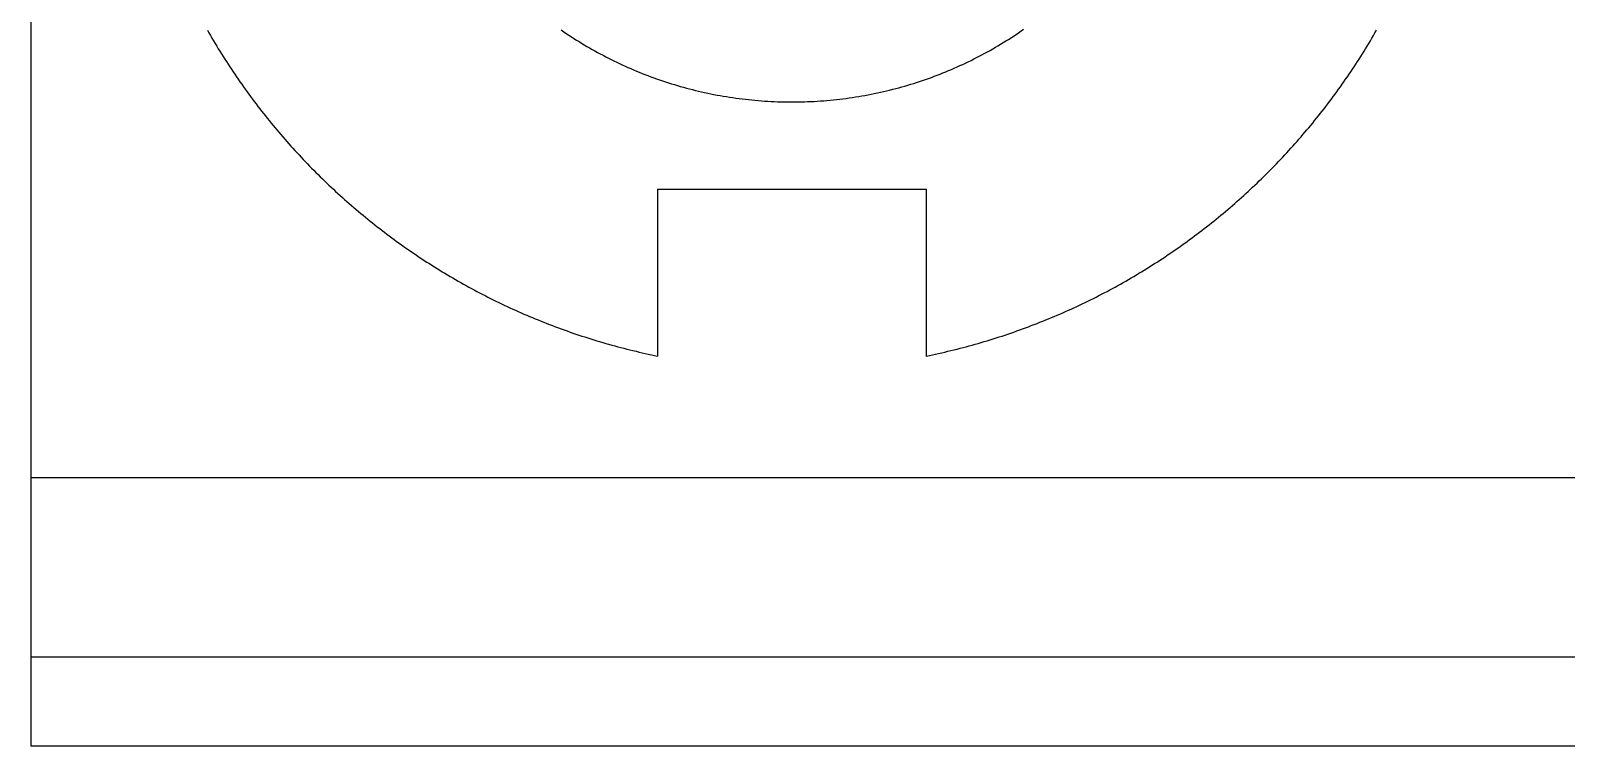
# Model space of a CAD drawing. Extents: x 0 to 279, y 0 to 212.
# Drawn here: x 0 to 34.97, y 0 to 16.3 of the extents above; entities that cross this region are included whole.
import ezdxf

# ---------------------------------------------------------------- set-up
doc = ezdxf.new("R2010")
doc.units = 0
doc.layers.add('LAYER_1', color=18, linetype='CONTINUOUS')

msp = doc.modelspace()

# ---------------------------------------------------------------- linework, layer by layer
at = {"layer": 'LAYER_1'}
for points in [[(0, 16.565), (0, 16.035), (0, 15.771), (0, 15.508), (0, 15.246), (0, 14.986), (0, 14.726), (0, 14.468), (0, 14.21), (0, 13.954), (0, 13.699), (0, 13.445), (0, 13.193), (0, 12.942), (0, 12.692), (0, 12.444), (0, 12.197), (0, 11.951), (0, 11.707), (0, 11.465), (0, 11.224), (0, 10.985), (0, 10.747), (0, 10.511), (0, 10.277), (0, 10.044), (0, 9.813), (0, 9.584), (0, 9.357), (0, 9.132), (0, 8.908), (0, 8.687), (0, 8.467), (0, 8.25), (0, 8.034), (0, 7.821), (0, 7.61), (0, 7.4), (0, 7.193), (0, 6.988), (0, 6.786), (0, 6.585), (0, 6.387), (0, 6.192), (0, 5.998), (0, 5.808), (0, 5.619), (0, 5.433), (0, 5.25), (0, 5.069), (0, 4.89), (0, 4.714), (0, 4.541), (0, 4.371), (0, 4.203), (0, 4.038), (0, 3.876), (0, 3.716), (0, 3.56), (0, 3.406), (0, 3.255), (0, 3.108), (0, 2.963), (0, 2.821), (0, 2.682), (0, 2.546), (0, 2.414), (0, 2.284), (0, 2.158), (0, 2.035), (0, 1.915), (0, 1.799), (0, 1.686), (0, 1.576), (0, 1.469), (0, 1.366), (0, 1.267), (0, 1.171), (0, 1.078), (0, 0.989), (0, 0.904), (0, 0.822), (0, 0.744), (0, 0.67), (0, 0.599), (0, 0.532), (0, 0.5), (0, 0.469), (0, 0.439), (0, 0.409), (0, 0.381), (0, 0.354), (0, 0.328), (0, 0.302), (0, 0.278), (0, 0.255), (0, 0.232), (0, 0.211), (0, 0.191), (0, 0.171), (0, 0.153), (0, 0.136), (0, 0.12), (0, 0.104), (0, 0.09), (0, 0.077), (0, 0.065), (0, 0.053), (0, 0.043), (0, 0.034), (0, 0.026), (0, 0.019), (0, 0.013), (0, 0.009), (0, 0.005), (0, 0.002), (0, 0.001), (0, 0)], [(4.023, 16.305), (4.057, 16.245), (4.092, 16.185), (4.128, 16.125), (4.163, 16.065), (4.199, 16.005), (4.235, 15.946), (4.271, 15.886), (4.307, 15.827), (4.344, 15.768), (4.381, 15.71), (4.418, 15.651), (4.456, 15.593), (4.494, 15.534), (4.532, 15.476), (4.57, 15.419), (4.609, 15.361), (4.648, 15.303), (4.687, 15.246), (4.726, 15.189), (4.765, 15.132), (4.805, 15.075), (4.845, 15.019), (4.886, 14.962), (4.926, 14.906), (4.967, 14.85), (5.008, 14.795), (5.049, 14.739), (5.091, 14.684), (5.133, 14.628), (5.175, 14.573), (5.217, 14.519), (5.259, 14.464), (5.302, 14.41), (5.345, 14.356), (5.388, 14.302), (5.432, 14.248), (5.476, 14.194), (5.52, 14.141), (5.564, 14.088), (5.608, 14.035), (5.653, 13.982), (5.698, 13.929), (5.743, 13.877), (5.788, 13.825), (5.834, 13.773), (5.879, 13.721), (5.926, 13.67), (5.972, 13.618), (6.018, 13.567), (6.065, 13.516), (6.112, 13.466), (6.159, 13.415), (6.207, 13.365), (6.254, 13.315), (6.302, 13.265), (6.35, 13.215), (6.398, 13.166), (6.447, 13.117), (6.496, 13.068), (6.545, 13.019), (6.594, 12.971), (6.643, 12.922), (6.693, 12.874), (6.743, 12.826), (6.793, 12.779), (6.843, 12.731), (6.893, 12.684), (6.944, 12.637), (6.995, 12.59), (7.046, 12.544), (7.097, 12.498), (7.149, 12.452), (7.201, 12.406), (7.253, 12.36), (7.305, 12.315), (7.357, 12.27), (7.41, 12.225), (7.462, 12.18), (7.515, 12.136), (7.569, 12.092), (7.622, 12.048), (7.676, 12.004), (7.729, 11.961), (7.783, 11.917), (7.838, 11.874), (7.892, 11.832), (7.947, 11.789), (8.001, 11.747), (8.056, 11.705), (8.111, 11.663), (8.167, 11.622), (8.222, 11.58), (8.278, 11.539), (8.334, 11.498), (8.39, 11.458), (8.447, 11.418), (8.503, 11.377), (8.56, 11.338), (8.617, 11.298), (8.674, 11.259), (8.731, 11.22), (8.789, 11.181), (8.846, 11.142), (8.904, 11.104), (8.962, 11.066), (9.02, 11.028), (9.079, 10.991), (9.137, 10.953), (9.196, 10.916), (9.255, 10.88), (9.314, 10.843), (9.374, 10.807), (9.433, 10.771), (9.493, 10.735), (9.553, 10.7), (9.613, 10.665), (9.673, 10.63), (9.733, 10.595), (9.794, 10.561), (9.854, 10.526), (9.915, 10.493), (9.976, 10.459), (10.038, 10.426), (10.099, 10.393), (10.161, 10.36), (10.222, 10.327), (10.284, 10.295), (10.346, 10.263), (10.409, 10.231), (10.471, 10.2), (10.534, 10.169), (10.596, 10.138), (10.659, 10.107), (10.722, 10.077), (10.785, 10.047), (10.849, 10.017), (10.912, 9.988), (10.976, 9.958), (11.04, 9.929), (11.104, 9.901), (11.168, 9.872), (11.232, 9.844), (11.297, 9.817), (11.362, 9.789), (11.426, 9.762), (11.491, 9.735), (11.556, 9.708), (11.622, 9.682), (11.687, 9.656), (11.753, 9.63), (11.818, 9.604), (11.884, 9.579), (11.95, 9.554), (12.016, 9.53), (12.083, 9.505), (12.149, 9.481), (12.216, 9.458), (12.282, 9.434), (12.349, 9.411), (12.416, 9.388), (12.483, 9.366), (12.551, 9.343), (12.618, 9.321), (12.686, 9.3), (12.753, 9.278), (12.821, 9.257), (12.889, 9.237), (12.957, 9.216), (13.026, 9.196), (13.094, 9.176), (13.162, 9.157), (13.231, 9.137), (13.3, 9.118), (13.369, 9.1), (13.438, 9.081), (13.507, 9.063), (13.576, 9.046), (13.646, 9.028), (13.715, 9.011), (13.785, 8.995), (13.855, 8.978), (13.925, 8.962), (13.995, 8.946), (14.065, 8.931), (14.135, 8.916), (14.206, 8.901), (14.276, 8.886)], [(12.081, 16.314), (12.138, 16.274), (12.196, 16.235), (12.254, 16.197), (12.312, 16.159), (12.37, 16.121), (12.429, 16.084), (12.488, 16.047), (12.547, 16.011), (12.607, 15.975), (12.667, 15.939), (12.727, 15.904), (12.788, 15.87), (12.848, 15.835), (12.91, 15.802), (12.971, 15.768), (13.033, 15.736), (13.094, 15.703), (13.157, 15.671), (13.219, 15.64), (13.282, 15.609), (13.345, 15.578), (13.408, 15.548), (13.472, 15.519), (13.535, 15.49), (13.599, 15.461), (13.664, 15.433), (13.728, 15.405), (13.793, 15.378), (13.858, 15.351), (13.923, 15.325), (13.989, 15.299), (14.055, 15.274), (14.121, 15.249), (14.187, 15.224), (14.254, 15.201), (14.32, 15.177), (14.387, 15.154), (14.455, 15.132), (14.522, 15.11), (14.59, 15.089), (14.658, 15.068), (14.726, 15.048), (14.794, 15.028), (14.863, 15.009), (14.931, 14.99), (15, 14.972), (15.069, 14.954), (15.139, 14.937), (15.208, 14.92), (15.278, 14.904), (15.348, 14.888), (15.418, 14.873), (15.489, 14.859), (15.559, 14.844), (15.63, 14.831), (15.701, 14.818), (15.772, 14.806), (15.844, 14.794), (15.915, 14.782), (15.987, 14.772), (16.059, 14.761), (16.131, 14.752), (16.203, 14.743), (16.275, 14.734), (16.348, 14.726), (16.421, 14.719), (16.494, 14.712), (16.567, 14.705), (16.64, 14.7), (16.713, 14.694), (16.787, 14.69), (16.86, 14.686), (16.934, 14.682), (17.008, 14.679), (17.083, 14.677), (17.157, 14.675), (17.231, 14.674), (17.306, 14.674), (17.324, 14.674), (17.334, 14.674), (17.336, 14.674), (17.337, 14.674), (17.339, 14.674), (17.358, 14.674), (17.395, 14.674), (17.47, 14.675), (17.544, 14.676), (17.619, 14.678), (17.693, 14.681), (17.767, 14.684), (17.84, 14.687), (17.914, 14.692), (17.988, 14.696), (18.061, 14.702), (18.134, 14.708), (18.207, 14.714), (18.28, 14.721), (18.353, 14.729), (18.425, 14.737), (18.497, 14.746), (18.57, 14.756), (18.641, 14.765), (18.713, 14.776), (18.785, 14.787), (18.856, 14.798), (18.928, 14.811), (18.999, 14.823), (19.07, 14.836), (19.14, 14.85), (19.211, 14.864), (19.281, 14.879), (19.351, 14.894), (19.421, 14.91), (19.491, 14.927), (19.56, 14.944), (19.63, 14.961), (19.699, 14.979), (19.768, 14.997), (19.836, 15.016), (19.905, 15.036), (19.973, 15.056), (20.041, 15.076), (20.109, 15.097), (20.176, 15.119), (20.244, 15.141), (20.311, 15.164), (20.378, 15.187), (20.444, 15.21), (20.511, 15.234), (20.577, 15.259), (20.643, 15.284), (20.709, 15.309), (20.774, 15.335), (20.839, 15.362), (20.904, 15.389), (20.969, 15.416), (21.033, 15.444), (21.098, 15.472), (21.161, 15.501), (21.225, 15.53), (21.289, 15.56), (21.352, 15.59), (21.415, 15.621), (21.477, 15.652), (21.54, 15.684), (21.602, 15.716), (21.663, 15.749), (21.725, 15.782), (21.786, 15.815), (21.847, 15.849), (21.908, 15.883), (21.968, 15.918), (22.028, 15.953), (22.088, 15.989), (22.148, 16.025), (22.207, 16.062), (22.266, 16.099), (22.325, 16.136), (22.383, 16.174), (22.441, 16.212), (22.499, 16.251), (22.556, 16.29), (22.613, 16.329)], [(20.395, 8.886), (20.465, 8.901), (20.536, 8.916), (20.606, 8.931), (20.676, 8.946), (20.746, 8.962), (20.816, 8.978), (20.886, 8.995), (20.956, 9.011), (21.025, 9.028), (21.095, 9.046), (21.164, 9.063), (21.233, 9.081), (21.302, 9.1), (21.371, 9.118), (21.44, 9.137), (21.509, 9.157), (21.577, 9.176), (21.646, 9.196), (21.714, 9.216), (21.782, 9.237), (21.85, 9.257), (21.918, 9.278), (21.986, 9.3), (22.053, 9.321), (22.121, 9.343), (22.188, 9.366), (22.255, 9.388), (22.322, 9.411), (22.389, 9.434), (22.456, 9.458), (22.522, 9.481), (22.589, 9.505), (22.655, 9.53), (22.721, 9.554), (22.787, 9.579), (22.853, 9.604), (22.919, 9.63), (22.984, 9.656), (23.05, 9.682), (23.115, 9.708), (23.18, 9.735), (23.245, 9.762), (23.31, 9.789), (23.374, 9.817), (23.439, 9.844), (23.503, 9.872), (23.567, 9.901), (23.631, 9.929), (23.695, 9.958), (23.759, 9.988), (23.822, 10.017), (23.886, 10.047), (23.949, 10.077), (24.012, 10.107), (24.075, 10.138), (24.138, 10.169), (24.2, 10.2), (24.263, 10.231), (24.325, 10.263), (24.387, 10.295), (24.449, 10.327), (24.511, 10.36), (24.572, 10.393), (24.634, 10.426), (24.695, 10.459), (24.756, 10.493), (24.817, 10.526), (24.878, 10.561), (24.938, 10.595), (24.998, 10.63), (25.059, 10.665), (25.119, 10.7), (25.179, 10.735), (25.238, 10.771), (25.298, 10.807), (25.357, 10.843), (25.416, 10.88), (25.475, 10.916), (25.534, 10.953), (25.592, 10.991), (25.651, 11.028), (25.709, 11.066), (25.767, 11.104), (25.825, 11.142), (25.883, 11.181), (25.94, 11.22), (25.997, 11.259), (26.054, 11.298), (26.111, 11.338), (26.168, 11.377), (26.225, 11.418), (26.281, 11.458), (26.337, 11.498), (26.393, 11.539), (26.449, 11.58), (26.504, 11.622), (26.56, 11.663), (26.615, 11.705), (26.67, 11.747), (26.725, 11.789), (26.779, 11.832), (26.834, 11.874), (26.888, 11.917), (26.942, 11.961), (26.996, 12.004), (27.049, 12.048), (27.103, 12.092), (27.156, 12.136), (27.209, 12.18), (27.262, 12.225), (27.314, 12.27), (27.367, 12.315), (27.419, 12.36), (27.471, 12.406), (27.522, 12.452), (27.574, 12.498), (27.625, 12.544), (27.676, 12.59), (27.727, 12.637), (27.778, 12.684), (27.828, 12.731), (27.879, 12.779), (27.929, 12.826), (27.979, 12.874), (28.028, 12.922), (28.078, 12.971), (28.127, 13.019), (28.176, 13.068), (28.224, 13.117), (28.273, 13.166), (28.321, 13.215), (28.369, 13.265), (28.417, 13.315), (28.465, 13.365), (28.512, 13.415), (28.559, 13.466), (28.606, 13.516), (28.653, 13.567), (28.699, 13.618), (28.746, 13.67), (28.792, 13.721), (28.838, 13.773), (28.883, 13.825), (28.929, 13.877), (28.974, 13.929), (29.018, 13.982), (29.063, 14.035), (29.108, 14.088), (29.152, 14.141), (29.196, 14.194), (29.239, 14.248), (29.283, 14.302), (29.326, 14.356), (29.369, 14.41), (29.412, 14.464), (29.454, 14.519), (29.497, 14.573), (29.539, 14.628), (29.58, 14.684), (29.622, 14.739), (29.663, 14.795), (29.704, 14.85), (29.745, 14.906), (29.786, 14.962), (29.826, 15.019), (29.866, 15.075), (29.906, 15.132), (29.945, 15.189), (29.985, 15.246), (30.024, 15.303), (30.063, 15.361), (30.101, 15.419), (30.139, 15.476), (30.177, 15.534), (30.215, 15.593), (30.253, 15.651), (30.29, 15.71), (30.327, 15.768), (30.364, 15.827), (30.4, 15.886), (30.437, 15.946), (30.473, 16.005), (30.508, 16.065), (30.544, 16.125), (30.579, 16.185), (30.614, 16.245), (30.649, 16.305)], [(14.276, 12.691), (14.276, 12.691), (14.277, 12.691), (14.277, 12.691), (14.278, 12.691), (14.278, 12.691), (14.279, 12.691), (14.28, 12.691), (14.281, 12.691), (14.282, 12.691), (14.283, 12.691), (14.285, 12.691), (14.286, 12.691), (14.288, 12.691), (14.29, 12.691), (14.292, 12.691), (14.294, 12.691), (14.296, 12.691), (14.299, 12.691), (14.301, 12.691), (14.304, 12.691), (14.306, 12.691), (14.309, 12.691), (14.312, 12.691), (14.315, 12.691), (14.319, 12.691), (14.322, 12.691), (14.326, 12.691), (14.329, 12.691), (14.333, 12.691), (14.337, 12.691), (14.341, 12.691), (14.345, 12.691), (14.354, 12.691), (14.363, 12.691), (14.373, 12.691), (14.383, 12.691), (14.393, 12.691), (14.404, 12.691), (14.416, 12.691), (14.428, 12.691), (14.44, 12.691), (14.453, 12.691), (14.466, 12.691), (14.48, 12.691), (14.494, 12.691), (14.509, 12.691), (14.524, 12.691), (14.539, 12.691), (14.555, 12.691), (14.572, 12.691), (14.588, 12.691), (14.605, 12.691), (14.623, 12.691), (14.641, 12.691), (14.659, 12.691), (14.678, 12.691), (14.697, 12.691), (14.716, 12.691), (14.736, 12.691), (14.757, 12.691), (14.777, 12.691), (14.798, 12.691), (14.819, 12.691), (14.841, 12.691), (14.863, 12.691), (14.885, 12.691), (14.908, 12.691), (14.931, 12.691), (14.955, 12.691), (14.978, 12.691), (15.002, 12.691), (15.027, 12.691), (15.051, 12.691), (15.076, 12.691), (15.102, 12.691), (15.127, 12.691), (15.153, 12.691), (15.179, 12.691), (15.206, 12.691), (15.232, 12.691), (15.259, 12.691), (15.287, 12.691), (15.314, 12.691), (15.342, 12.691), (15.37, 12.691), (15.399, 12.691), (15.427, 12.691), (15.456, 12.691), (15.485, 12.691), (15.515, 12.691), (15.544, 12.691), (15.574, 12.691), (15.604, 12.691), (15.634, 12.691), (15.665, 12.691), (15.695, 12.691), (15.726, 12.691), (15.758, 12.691), (15.789, 12.691), (15.82, 12.691), (15.852, 12.691), (15.884, 12.691), (15.916, 12.691), (15.948, 12.691), (15.981, 12.691), (16.013, 12.691), (16.046, 12.691), (16.079, 12.691), (16.112, 12.691), (16.145, 12.691), (16.179, 12.691), (16.212, 12.691), (16.246, 12.691), (16.28, 12.691), (16.314, 12.691), (16.348, 12.691), (16.416, 12.691), (16.485, 12.691), (16.555, 12.691), (16.624, 12.691), (16.695, 12.691), (16.765, 12.691), (16.836, 12.691), (16.907, 12.691), (16.978, 12.691), (17.049, 12.691), (17.192, 12.691), (17.336, 12.691), (17.479, 12.691), (17.622, 12.691), (17.693, 12.691), (17.765, 12.691), (17.836, 12.691), (17.906, 12.691), (17.977, 12.691), (18.047, 12.691), (18.117, 12.691), (18.186, 12.691), (18.255, 12.691), (18.323, 12.691), (18.358, 12.691), (18.391, 12.691), (18.425, 12.691), (18.459, 12.691), (18.493, 12.691), (18.526, 12.691), (18.559, 12.691), (18.592, 12.691), (18.625, 12.691), (18.658, 12.691), (18.691, 12.691), (18.723, 12.691), (18.755, 12.691), (18.787, 12.691), (18.819, 12.691), (18.851, 12.691), (18.882, 12.691), (18.914, 12.691), (18.945, 12.691), (18.976, 12.691), (19.007, 12.691), (19.037, 12.691), (19.067, 12.691), (19.097, 12.691), (19.127, 12.691), (19.157, 12.691), (19.186, 12.691), (19.215, 12.691), (19.244, 12.691), (19.273, 12.691), (19.301, 12.691), (19.329, 12.691), (19.357, 12.691), (19.385, 12.691), (19.412, 12.691), (19.439, 12.691), (19.466, 12.691), (19.492, 12.691), (19.518, 12.691), (19.544, 12.691), (19.57, 12.691), (19.595, 12.691), (19.62, 12.691), (19.645, 12.691), (19.669, 12.691), (19.693, 12.691), (19.717, 12.691), (19.74, 12.691), (19.763, 12.691), (19.786, 12.691), (19.808, 12.691), (19.83, 12.691), (19.852, 12.691), (19.873, 12.691), (19.894, 12.691), (19.915, 12.691), (19.935, 12.691), (19.955, 12.691), (19.974, 12.691), (19.993, 12.691), (20.012, 12.691), (20.03, 12.691), (20.048, 12.691), (20.066, 12.691), (20.083, 12.691), (20.1, 12.691), (20.116, 12.691), (20.132, 12.691), (20.147, 12.691), (20.163, 12.691), (20.177, 12.691), (20.191, 12.691), (20.205, 12.691), (20.218, 12.691), (20.231, 12.691), (20.244, 12.691), (20.256, 12.691), (20.267, 12.691), (20.278, 12.691), (20.289, 12.691), (20.299, 12.691), (20.308, 12.691), (20.318, 12.691), (20.326, 12.691), (20.33, 12.691), (20.334, 12.691), (20.338, 12.691), (20.342, 12.691), (20.346, 12.691), (20.349, 12.691), (20.353, 12.691), (20.356, 12.691), (20.359, 12.691), (20.362, 12.691), (20.365, 12.691), (20.368, 12.691), (20.37, 12.691), (20.373, 12.691), (20.375, 12.691), (20.377, 12.691), (20.379, 12.691), (20.381, 12.691), (20.383, 12.691), (20.385, 12.691), (20.387, 12.691), (20.388, 12.691), (20.389, 12.691), (20.39, 12.691), (20.392, 12.691), (20.392, 12.691), (20.393, 12.691), (20.394, 12.691), (20.394, 12.691), (20.395, 12.691), (20.395, 12.691), (20.395, 12.691), (20.395, 12.691), (20.395, 12.69), (20.395, 12.69), (20.395, 12.69), (20.395, 12.69), (20.395, 12.689), (20.395, 12.688), (20.395, 12.688), (20.395, 12.687), (20.395, 12.686), (20.395, 12.685), (20.395, 12.684), (20.395, 12.683), (20.395, 12.682), (20.395, 12.681), (20.395, 12.68), (20.395, 12.678), (20.395, 12.677), (20.395, 12.675), (20.395, 12.674), (20.395, 12.672), (20.395, 12.67), (20.395, 12.668), (20.395, 12.666), (20.395, 12.664), (20.395, 12.662), (20.395, 12.66), (20.395, 12.658), (20.395, 12.655), (20.395, 12.653), (20.395, 12.65), (20.395, 12.648), (20.395, 12.642), (20.395, 12.637), (20.395, 12.631), (20.395, 12.625), (20.395, 12.618), (20.395, 12.611), (20.395, 12.604), (20.395, 12.597), (20.395, 12.589), (20.395, 12.581), (20.395, 12.573), (20.395, 12.564), (20.395, 12.555), (20.395, 12.546), (20.395, 12.537), (20.395, 12.527), (20.395, 12.517), (20.395, 12.507), (20.395, 12.497), (20.395, 12.486), (20.395, 12.475), (20.395, 12.464), (20.395, 12.453), (20.395, 12.441), (20.395, 12.429), (20.395, 12.417), (20.395, 12.405), (20.395, 12.392), (20.395, 12.379), (20.395, 12.366), (20.395, 12.353), (20.395, 12.34), (20.395, 12.326), (20.395, 12.312), (20.395, 12.298), (20.395, 12.283), (20.395, 12.269), (20.395, 12.254), (20.395, 12.239), (20.395, 12.224), (20.395, 12.209), (20.395, 12.193), (20.395, 12.178), (20.395, 12.162), (20.395, 12.146), (20.395, 12.129), (20.395, 12.113), (20.395, 12.096), (20.395, 12.079), (20.395, 12.062), (20.395, 12.045), (20.395, 12.028), (20.395, 12.01), (20.395, 11.993), (20.395, 11.975), (20.395, 11.957), (20.395, 11.939), (20.395, 11.921), (20.395, 11.902), (20.395, 11.884), (20.395, 11.865), (20.395, 11.846), (20.395, 11.827), (20.395, 11.808), (20.395, 11.789), (20.395, 11.77), (20.395, 11.75), (20.395, 11.731), (20.395, 11.711), (20.395, 11.691), (20.395, 11.671), (20.395, 11.651), (20.395, 11.631), (20.395, 11.611), (20.395, 11.59), (20.395, 11.57), (20.395, 11.549), (20.395, 11.528), (20.395, 11.508), (20.395, 11.487), (20.395, 11.466), (20.395, 11.445), (20.395, 11.424), (20.395, 11.403), (20.395, 11.36), (20.395, 11.317), (20.395, 11.274), (20.395, 11.231), (20.395, 11.187), (20.395, 11.143), (20.395, 11.099), (20.395, 11.055), (20.395, 11.011), (20.395, 10.966), (20.395, 10.878), (20.395, 10.788), (20.395, 10.699), (20.395, 10.61), (20.395, 10.566), (20.395, 10.522), (20.395, 10.478), (20.395, 10.434), (20.395, 10.39), (20.395, 10.346), (20.395, 10.303), (20.395, 10.26), (20.395, 10.217), (20.395, 10.174), (20.395, 10.153), (20.395, 10.132), (20.395, 10.111), (20.395, 10.09), (20.395, 10.069), (20.395, 10.048), (20.395, 10.028), (20.395, 10.007), (20.395, 9.987), (20.395, 9.966), (20.395, 9.946), (20.395, 9.926), (20.395, 9.906), (20.395, 9.886), (20.395, 9.866), (20.395, 9.846), (20.395, 9.827), (20.395, 9.807), (20.395, 9.788), (20.395, 9.769), (20.395, 9.749), (20.395, 9.731), (20.395, 9.712), (20.395, 9.693), (20.395, 9.674), (20.395, 9.656), (20.395, 9.638), (20.395, 9.62), (20.395, 9.602), (20.395, 9.584), (20.395, 9.566), (20.395, 9.549), (20.395, 9.532), (20.395, 9.514), (20.395, 9.497), (20.395, 9.481), (20.395, 9.464), (20.395, 9.448), (20.395, 9.431), (20.395, 9.415), (20.395, 9.399), (20.395, 9.384), (20.395, 9.368), (20.395, 9.353), (20.395, 9.338), (20.395, 9.323), (20.395, 9.308), (20.395, 9.293), (20.395, 9.279), (20.395, 9.265), (20.395, 9.251), (20.395, 9.237), (20.395, 9.224), (20.395, 9.211), (20.395, 9.198), (20.395, 9.185), (20.395, 9.172), (20.395, 9.16), (20.395, 9.148), (20.395, 9.136), (20.395, 9.124), (20.395, 9.113), (20.395, 9.102), (20.395, 9.091), (20.395, 9.08), (20.395, 9.07), (20.395, 9.06), (20.395, 9.05), (20.395, 9.04), (20.395, 9.031), (20.395, 9.022), (20.395, 9.013), (20.395, 9.004), (20.395, 8.996), (20.395, 8.988), (20.395, 8.98), (20.395, 8.973), (20.395, 8.966), (20.395, 8.959), (20.395, 8.952), (20.395, 8.946), (20.395, 8.94), (20.395, 8.934), (20.395, 8.929), (20.395, 8.926), (20.395, 8.924), (20.395, 8.921), (20.395, 8.919), (20.395, 8.917), (20.395, 8.915), (20.395, 8.913), (20.395, 8.91), (20.395, 8.909), (20.395, 8.907), (20.395, 8.905), (20.395, 8.903), (20.395, 8.902), (20.395, 8.9), (20.395, 8.899), (20.395, 8.897), (20.395, 8.896), (20.395, 8.895), (20.395, 8.893), (20.395, 8.892), (20.395, 8.891), (20.395, 8.89), (20.395, 8.89), (20.395, 8.889), (20.395, 8.888), (20.395, 8.888), (20.395, 8.887), (20.395, 8.887), (20.395, 8.887), (20.395, 8.886), (20.395, 8.886), (20.395, 8.886)], [(14.276, 12.691), (14.276, 12.691), (14.276, 12.69), (14.276, 12.69), (14.276, 12.69), (14.276, 12.69), (14.276, 12.689), (14.276, 12.688), (14.276, 12.688), (14.276, 12.687), (14.276, 12.686), (14.276, 12.685), (14.276, 12.684), (14.276, 12.683), (14.276, 12.682), (14.276, 12.681), (14.276, 12.68), (14.276, 12.678), (14.276, 12.677), (14.276, 12.675), (14.276, 12.674), (14.276, 12.672), (14.276, 12.67), (14.276, 12.668), (14.276, 12.666), (14.276, 12.664), (14.276, 12.662), (14.276, 12.66), (14.276, 12.658), (14.276, 12.655), (14.276, 12.653), (14.276, 12.65), (14.276, 12.648), (14.276, 12.642), (14.276, 12.637), (14.276, 12.631), (14.276, 12.625), (14.276, 12.618), (14.276, 12.611), (14.276, 12.604), (14.276, 12.597), (14.276, 12.589), (14.276, 12.581), (14.276, 12.573), (14.276, 12.564), (14.276, 12.555), (14.276, 12.546), (14.276, 12.537), (14.276, 12.527), (14.276, 12.517), (14.276, 12.507), (14.276, 12.497), (14.276, 12.486), (14.276, 12.475), (14.276, 12.464), (14.276, 12.453), (14.276, 12.441), (14.276, 12.429), (14.276, 12.417), (14.276, 12.405), (14.276, 12.392), (14.276, 12.379), (14.276, 12.366), (14.276, 12.353), (14.276, 12.34), (14.276, 12.326), (14.276, 12.312), (14.276, 12.298), (14.276, 12.283), (14.276, 12.269), (14.276, 12.254), (14.276, 12.239), (14.276, 12.224), (14.276, 12.209), (14.276, 12.193), (14.276, 12.178), (14.276, 12.162), (14.276, 12.146), (14.276, 12.129), (14.276, 12.113), (14.276, 12.096), (14.276, 12.079), (14.276, 12.062), (14.276, 12.045), (14.276, 12.028), (14.276, 12.01), (14.276, 11.993), (14.276, 11.975), (14.276, 11.957), (14.276, 11.939), (14.276, 11.921), (14.276, 11.902), (14.276, 11.884), (14.276, 11.865), (14.276, 11.846), (14.276, 11.827), (14.276, 11.808), (14.276, 11.789), (14.276, 11.77), (14.276, 11.75), (14.276, 11.731), (14.276, 11.711), (14.276, 11.691), (14.276, 11.671), (14.276, 11.651), (14.276, 11.631), (14.276, 11.611), (14.276, 11.59), (14.276, 11.57), (14.276, 11.549), (14.276, 11.528), (14.276, 11.508), (14.276, 11.487), (14.276, 11.466), (14.276, 11.445), (14.276, 11.424), (14.276, 11.403), (14.276, 11.36), (14.276, 11.317), (14.276, 11.274), (14.276, 11.231), (14.276, 11.187), (14.276, 11.143), (14.276, 11.099), (14.276, 11.055), (14.276, 11.011), (14.276, 10.966), (14.276, 10.878), (14.276, 10.788), (14.276, 10.699), (14.276, 10.61), (14.276, 10.566), (14.276, 10.522), (14.276, 10.478), (14.276, 10.434), (14.276, 10.39), (14.276, 10.346), (14.276, 10.303), (14.276, 10.26), (14.276, 10.217), (14.276, 10.174), (14.276, 10.153), (14.276, 10.132), (14.276, 10.111), (14.276, 10.09), (14.276, 10.069), (14.276, 10.048), (14.276, 10.028), (14.276, 10.007), (14.276, 9.987), (14.276, 9.966), (14.276, 9.946), (14.276, 9.926), (14.276, 9.906), (14.276, 9.886), (14.276, 9.866), (14.276, 9.846), (14.276, 9.827), (14.276, 9.807), (14.276, 9.788), (14.276, 9.769), (14.276, 9.749), (14.276, 9.731), (14.276, 9.712), (14.276, 9.693), (14.276, 9.674), (14.276, 9.656), (14.276, 9.638), (14.276, 9.62), (14.276, 9.602), (14.276, 9.584), (14.276, 9.566), (14.276, 9.549), (14.276, 9.532), (14.276, 9.514), (14.276, 9.497), (14.276, 9.481), (14.276, 9.464), (14.276, 9.448), (14.276, 9.431), (14.276, 9.415), (14.276, 9.399), (14.276, 9.384), (14.276, 9.368), (14.276, 9.353), (14.276, 9.338), (14.276, 9.323), (14.276, 9.308), (14.276, 9.293), (14.276, 9.279), (14.276, 9.265), (14.276, 9.251), (14.276, 9.237), (14.276, 9.224), (14.276, 9.211), (14.276, 9.198), (14.276, 9.185), (14.276, 9.172), (14.276, 9.16), (14.276, 9.148), (14.276, 9.136), (14.276, 9.124), (14.276, 9.113), (14.276, 9.102), (14.276, 9.091), (14.276, 9.08), (14.276, 9.07), (14.276, 9.06), (14.276, 9.05), (14.276, 9.04), (14.276, 9.031), (14.276, 9.022), (14.276, 9.013), (14.276, 9.004), (14.276, 8.996), (14.276, 8.988), (14.276, 8.98), (14.276, 8.973), (14.276, 8.966), (14.276, 8.959), (14.276, 8.952), (14.276, 8.946), (14.276, 8.94), (14.276, 8.934), (14.276, 8.929), (14.276, 8.926), (14.276, 8.924), (14.276, 8.921), (14.276, 8.919), (14.276, 8.917), (14.276, 8.915), (14.276, 8.913), (14.276, 8.91), (14.276, 8.909), (14.276, 8.907), (14.276, 8.905), (14.276, 8.903), (14.276, 8.902), (14.276, 8.9), (14.276, 8.899), (14.276, 8.897), (14.276, 8.896), (14.276, 8.895), (14.276, 8.893), (14.276, 8.892), (14.276, 8.891), (14.276, 8.89), (14.276, 8.89), (14.276, 8.889), (14.276, 8.888), (14.276, 8.888), (14.276, 8.887), (14.276, 8.887), (14.276, 8.887), (14.276, 8.886), (14.276, 8.886), (14.276, 8.886)], [(0, 6.118), (0.002, 6.118), (0.006, 6.118), (0.014, 6.118), (0.024, 6.118), (0.038, 6.118), (0.054, 6.118), (0.074, 6.118), (0.096, 6.118), (0.121, 6.118), (0.149, 6.118), (0.181, 6.118), (0.215, 6.118), (0.252, 6.118), (0.291, 6.118), (0.334, 6.118), (0.38, 6.118), (0.428, 6.118), (0.479, 6.118), (0.533, 6.118), (0.59, 6.118), (0.649, 6.118), (0.712, 6.118), (0.777, 6.118), (0.845, 6.118), (0.916, 6.118), (0.989, 6.118), (1.065, 6.118), (1.144, 6.118), (1.225, 6.118), (1.309, 6.118), (1.396, 6.118), (1.486, 6.118), (1.673, 6.118), (1.87, 6.118), (2.078, 6.118), (2.296, 6.118), (2.525, 6.118), (2.763, 6.118), (3.012, 6.118), (3.271, 6.118), (3.539, 6.118), (3.817, 6.118), (4.105, 6.118), (4.402, 6.118), (4.709, 6.118), (5.025, 6.118), (5.351, 6.118), (5.685, 6.118), (6.029, 6.118), (6.381, 6.118), (6.743, 6.118), (7.113, 6.118), (7.493, 6.118), (7.88, 6.118), (8.276, 6.118), (8.681, 6.118), (9.094, 6.118), (9.515, 6.118), (9.945, 6.118), (10.382, 6.118), (10.827, 6.118), (11.281, 6.118), (11.741, 6.118), (12.21, 6.118), (12.686, 6.118), (13.17, 6.118), (13.661, 6.118), (14.159, 6.118), (14.665, 6.118), (15.177, 6.118), (15.697, 6.118), (16.224, 6.118), (16.757, 6.118), (17.297, 6.118), (17.844, 6.118), (18.397, 6.118), (18.957, 6.118), (19.523, 6.118), (20.095, 6.118), (20.673, 6.118), (21.258, 6.118), (21.848, 6.118), (22.444, 6.118), (23.046, 6.118), (23.654, 6.118), (24.267, 6.118), (24.886, 6.118), (25.51, 6.118), (26.14, 6.118), (26.775, 6.118), (27.414, 6.118), (28.059, 6.118), (28.709, 6.118), (29.363, 6.118), (30.023, 6.118), (30.687, 6.118), (31.355, 6.118), (32.028, 6.118), (32.705, 6.118), (33.387, 6.118), (34.073, 6.118), (34.762, 6.118), (35.456, 6.118)], [(0, 2.04), (0.002, 2.04), (0.006, 2.04), (0.014, 2.04), (0.024, 2.04), (0.038, 2.04), (0.054, 2.04), (0.074, 2.04), (0.096, 2.04), (0.121, 2.04), (0.149, 2.04), (0.181, 2.04), (0.215, 2.04), (0.252, 2.04), (0.291, 2.04), (0.334, 2.04), (0.38, 2.04), (0.428, 2.04), (0.479, 2.04), (0.533, 2.04), (0.59, 2.04), (0.649, 2.04), (0.712, 2.04), (0.777, 2.04), (0.845, 2.04), (0.916, 2.04), (0.989, 2.04), (1.065, 2.04), (1.144, 2.04), (1.225, 2.04), (1.309, 2.04), (1.396, 2.04), (1.486, 2.04), (1.673, 2.04), (1.87, 2.04), (2.078, 2.04), (2.296, 2.04), (2.525, 2.04), (2.763, 2.04), (3.012, 2.04), (3.271, 2.04), (3.539, 2.04), (3.817, 2.04), (4.105, 2.04), (4.402, 2.04), (4.709, 2.04), (5.025, 2.04), (5.351, 2.04), (5.685, 2.04), (6.029, 2.04), (6.381, 2.04), (6.743, 2.04), (7.113, 2.04), (7.493, 2.04), (7.88, 2.04), (8.276, 2.04), (8.681, 2.04), (9.094, 2.04), (9.515, 2.04), (9.945, 2.04), (10.382, 2.04), (10.827, 2.04), (11.281, 2.04), (11.741, 2.04), (12.21, 2.04), (12.686, 2.04), (13.17, 2.04), (13.661, 2.04), (14.159, 2.04), (14.665, 2.04), (15.177, 2.04), (15.697, 2.04), (16.224, 2.04), (16.757, 2.04), (17.297, 2.04), (17.844, 2.04), (18.397, 2.04), (18.957, 2.04), (19.523, 2.04), (20.095, 2.04), (20.673, 2.04), (21.258, 2.04), (21.848, 2.04), (22.444, 2.04), (23.046, 2.04), (23.654, 2.04), (24.267, 2.04), (24.886, 2.04), (25.51, 2.04), (26.14, 2.04), (26.775, 2.04), (27.414, 2.04), (28.059, 2.04), (28.709, 2.04), (29.363, 2.04), (30.023, 2.04), (30.687, 2.04), (31.355, 2.04), (32.028, 2.04), (32.705, 2.04), (33.387, 2.04), (34.073, 2.04), (34.762, 2.04), (35.456, 2.04)], [(35.456, 0), (34.762, 0), (34.073, 0), (33.387, 0), (32.705, 0), (32.028, 0), (31.355, 0), (30.687, 0), (30.023, 0), (29.363, 0), (28.709, 0), (28.059, 0), (27.414, 0), (26.775, 0), (26.14, 0), (25.51, 0), (24.886, 0), (24.267, 0), (23.654, 0), (23.046, 0), (22.444, 0), (21.848, 0), (21.258, 0), (20.673, 0), (20.095, 0), (19.523, 0), (18.957, 0), (18.397, 0), (17.844, 0), (17.297, 0), (16.757, 0), (16.224, 0), (15.697, 0), (15.177, 0), (14.665, 0), (14.159, 0), (13.661, 0), (13.17, 0), (12.686, 0), (12.21, 0), (11.741, 0), (11.281, 0), (10.827, 0), (10.382, 0), (9.945, 0), (9.515, 0), (9.094, 0), (8.681, 0), (8.276, 0), (7.88, 0), (7.493, 0), (7.113, 0), (6.743, 0), (6.381, 0), (6.029, 0), (5.685, 0), (5.351, 0), (5.025, 0), (4.709, 0), (4.402, 0), (4.105, 0), (3.817, 0), (3.539, 0), (3.271, 0), (3.012, 0), (2.763, 0), (2.525, 0), (2.296, 0), (2.078, 0), (1.87, 0), (1.673, 0), (1.486, 0), (1.396, 0), (1.309, 0), (1.225, 0), (1.144, 0), (1.065, 0), (0.989, 0), (0.916, 0), (0.845, 0), (0.777, 0), (0.712, 0), (0.649, 0), (0.59, 0), (0.533, 0), (0.479, 0), (0.428, 0), (0.38, 0), (0.334, 0), (0.291, 0), (0.252, 0), (0.215, 0), (0.181, 0), (0.149, 0), (0.121, 0), (0.096, 0), (0.074, 0), (0.054, 0), (0.038, 0), (0.024, 0), (0.014, 0), (0.006, 0), (0.002, 0), (0, 0)]]:
    msp.add_lwpolyline(points, dxfattribs=at)

doc.saveas('drawing.dxf')
